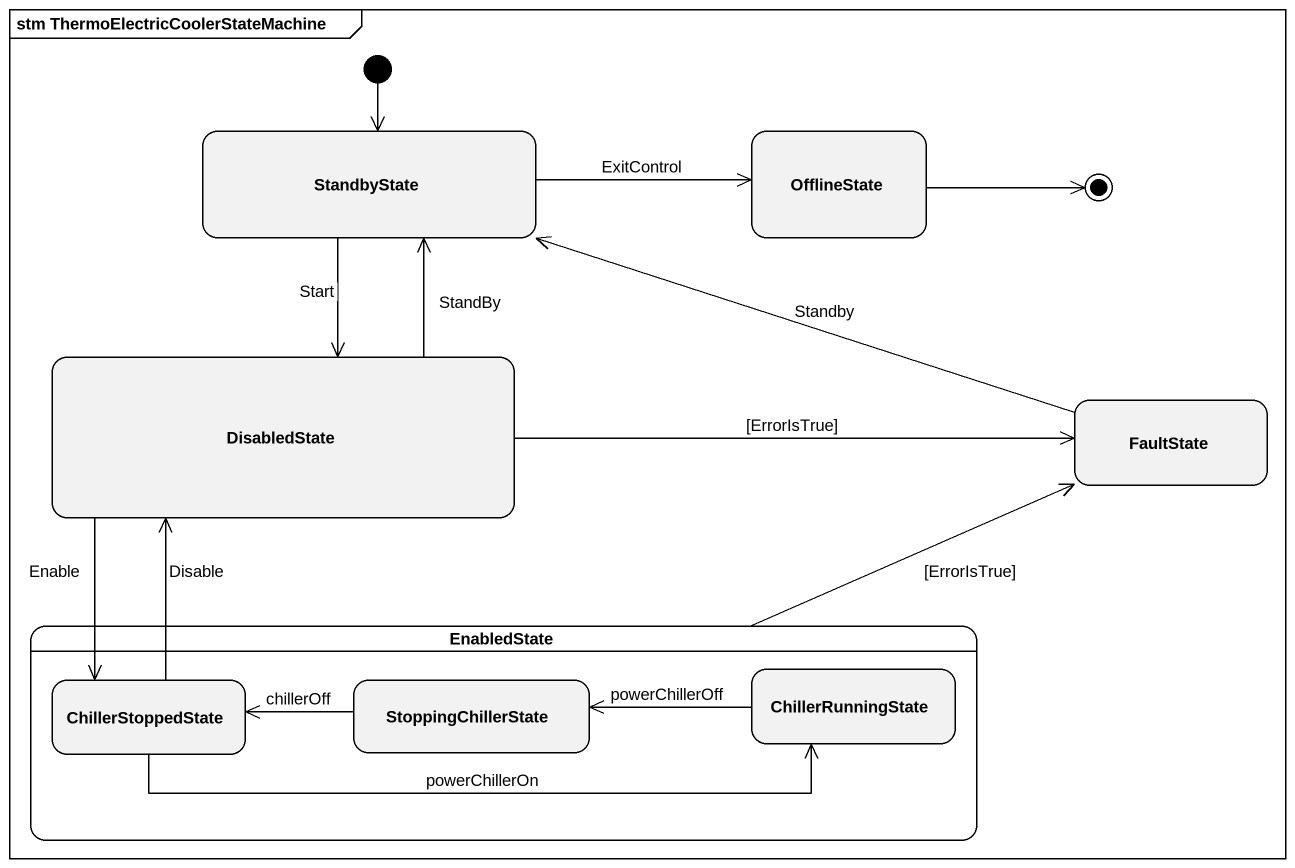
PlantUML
@startuml
mainframe stm ThermoElectricCoolerStateMachine
hide empty description
state StandbyState
state OfflineState
state DisabledState
state FaultState
state EnabledState {
  state ChillerStoppedState
  state StoppingChillerState
  state ChillerRunningState
}
[*] --> StandbyState
StandbyState -right-> OfflineState : ExitControl
StandbyState --> DisabledState : Start
DisabledState -up-> StandbyState : StandBy
DisabledState -right-> FaultState : [ErrorIsTrue]
DisabledState --> ChillerStoppedState : Enable
FaultState -left-> StandbyState : Standby
EnabledState -right-> FaultState : [ErrorIsTrue]
ChillerStoppedState -up-> DisabledState : Disable
ChillerStoppedState -right-> ChillerRunningState : powerChillerOn
StoppingChillerState -left-> ChillerStoppedState : chillerOff
ChillerRunningState -left-> StoppingChillerState : powerChillerOff
OfflineState -right-> [*]
@enduml
